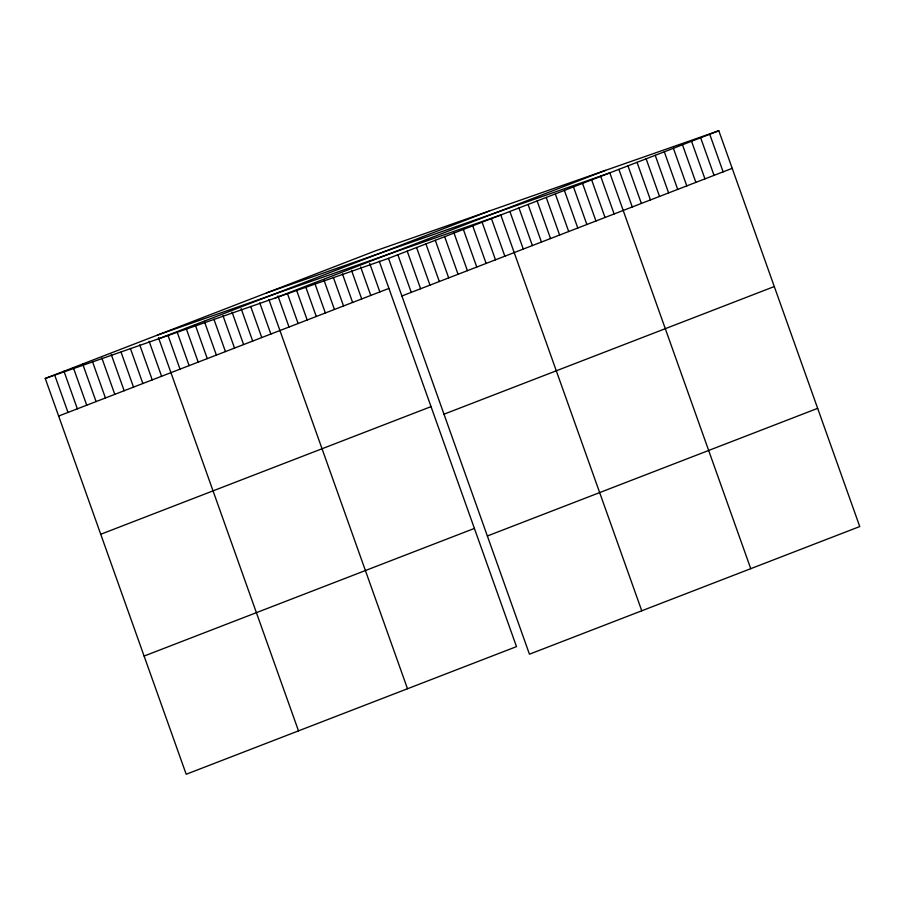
<?xml version="1.0" encoding="UTF-8"?>
<svg xmlns="http://www.w3.org/2000/svg" width="905" height="905" viewBox="0 0 905 905"><rect width="100%" height="100%" fill="white"/><g stroke="black" fill="none" stroke-linecap="round" stroke-linejoin="round"><path stroke-width="1.36" d="M379.24 261.183L516.495 646.623L186.192 774.261L45.25 378.448L375.552 250.809L718.808 130.739L859.75 526.552L529.448 654.191L388.505 258.378L718.808 130.739M158.522 338.821L488.824 211.182M275.233 297.994L605.536 170.355M58.644 416.051L388.935 288.412M401.899 295.98L732.202 168.341M100.738 534.267L431.029 406.628M443.993 414.196L774.284 286.557M144.099 656.057L474.401 528.418M487.365 535.986L817.656 408.347M266.545 292.926L609.812 172.855L750.754 568.679M157.549 335.042L500.804 214.983L641.758 610.796M45.25 378.448L388.505 258.378M709.724 134.245L723.118 171.848M700.64 137.752L714.034 175.366M691.556 141.27L704.95 178.873M682.472 144.777L695.866 182.38M673.388 148.284L686.782 185.898M664.304 151.791L677.698 189.405M655.22 155.309L668.614 192.912M646.136 158.816L659.53 196.419M637.052 162.323L650.446 199.937M627.968 165.841L641.362 203.444M618.884 169.348L632.278 206.951M600.728 176.362L614.11 213.976M591.644 179.88L605.026 217.483M582.56 183.387L595.954 220.99M573.476 186.894L586.87 224.508M564.392 190.412L577.786 228.015M555.308 193.919L568.702 231.522M546.224 197.426L559.618 235.04M537.14 200.933L550.534 238.547M528.056 204.451L541.45 242.054M518.972 207.958L532.366 245.56M509.888 211.465L523.282 249.079M491.449 218.591L504.843 256.206M482.094 222.211L495.488 259.814M472.738 225.831L486.121 263.434M463.371 229.44L476.765 267.054M454.016 233.06L467.41 270.674M444.66 236.68L458.054 274.283M435.294 240.289L448.688 277.903M425.938 243.909L439.332 281.523M416.583 247.529L429.977 285.132M407.227 251.138L420.61 288.752M397.861 254.757L411.255 292.372M369.693 263.389L379.851 291.919M360.609 266.907L370.779 295.437M351.536 270.414L361.695 298.944M342.452 273.921L352.611 302.451M333.368 277.428L343.527 305.958M323.82 279.645L334.443 309.476M314.736 283.152L325.359 312.983M305.652 286.67L316.275 316.49M296.569 290.177L307.191 320.008M287.485 293.684L298.107 323.515M277.937 295.901L289.023 327.022M268.853 299.408L407.499 688.75M259.78 302.915L270.855 334.047M250.696 306.433L261.771 337.554M241.149 308.639L252.687 341.061M232.065 312.157L243.603 344.579M222.981 315.664L234.531 348.086M213.897 319.171L225.447 351.593M204.349 321.388L216.363 355.099M195.265 324.895L207.279 358.618M186.181 328.402L198.195 362.124M177.109 331.92L189.111 365.631M168.025 335.427L180.027 369.15M158.477 337.644L298.492 730.867M149.121 341.253L161.588 376.276M139.755 344.873L152.221 379.885M130.399 348.493L142.866 383.505M121.044 352.102L133.51 387.125M111.225 354.432L124.155 390.734M101.858 358.041L114.788 394.354M92.502 361.661L105.433 397.974M82.683 363.98L96.077 401.582M73.328 367.6L86.722 405.202M63.972 371.208L77.355 408.822M54.605 374.828L67.999 412.431"/></g></svg>
